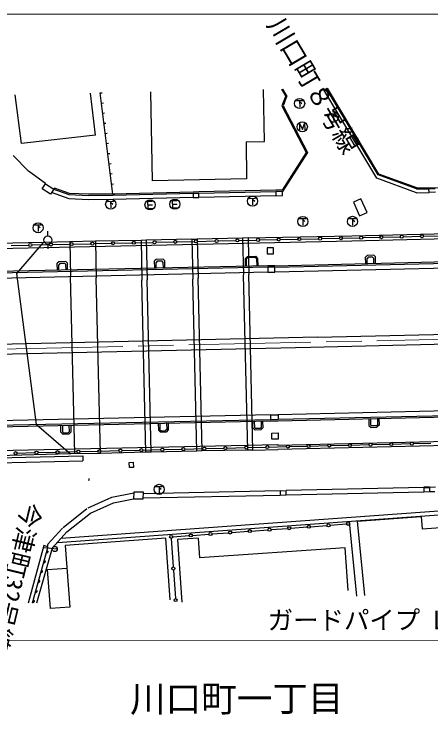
# Model space of a CAD drawing. Units: millimetres, scale not verified. Extents: x 40000 to 680000, y 20000 to 380000.
# Drawn here: x 412740 to 453746, y 247707 to 316617 of the extents above; entities that cross this region are included whole.
import ezdxf
from ezdxf.enums import TextEntityAlignment as Align

# ---------------------------------------------------------------- set-up
doc = ezdxf.new("R2010")
doc.units = ezdxf.units.MM
doc.header["$LTSCALE"] = 1000
doc.linetypes.add('CHAIN', pattern=[18.5, 12, -1.5, 3.5, -1.5])
for name, color, linetype, lineweight in [('M-BGD', 7, 'Continuous', 25), ('M-BMK', 2, 'CHAIN', 13), ('M-STR-HTXT', 7, 'Continuous', 13), ('M-STR-STR1', 1, 'Continuous', 25)]:
    doc.layers.add(name, color=color, linetype=linetype, lineweight=lineweight)
doc.styles.add('ＭＳ ゴシック', font='')
doc.styles.get('ＭＳ ゴシック').set_extended_font_data('MS Gothic')

msp = doc.modelspace()

# ---------------------------------------------------------------- linework, layer by layer
at = {"layer": 'M-BGD'}
for p, q in [((420750, 304706), (420268, 308834)), ((421205, 308854), (421403, 308879)), ((422462, 298912), (421205, 308854)), ((426369, 300217), (426184, 308960)), ((437379, 304101), (437268, 309197)), ((439473, 308560), (439068, 309235)), ((439585, 308573), (439186, 309238)), ((448432, 300472), (443125, 309322)), ((448554, 300803), (443442, 309329)), ((448621, 300885), (443557, 309331)), ((413483, 303889), (412864, 308675)), ((439473, 308560), (439087, 307576)), ((439585, 308573), (439197, 307582)), ((440520, 308106), (441129, 308120)), ((440825, 308113), (440839, 307463)), ((421330, 307860), (421529, 307885)), ((439087, 307576), (441484, 303011)), ((439197, 307582), (441599, 303006)), ((440827, 308016), (441046, 307833)), ((421456, 306865), (421655, 306891)), ((443967, 306803), (444462, 306814)), ((444157, 306807), (444172, 306158)), ((444159, 306710), (444379, 306527)), ((421582, 305871), (421780, 305896)), ((440864, 305222), (440850, 305832)), ((440850, 305832), (441098, 305255)), ((441098, 305255), (441318, 305843)), ((441318, 305843), (441331, 305233)), ((420750, 304706), (413483, 303889)), ((421708, 304877), (421906, 304902)), ((421833, 303883), (422032, 303908)), ((435568, 304061), (437379, 304101)), ((435568, 304061), (435596, 300412)), ((414159, 301165), (412656, 302721)), ((421959, 302889), (422158, 302914)), ((441484, 303011), (439113, 299305)), ((441599, 303006), (439136, 299156)), ((422085, 301895), (422283, 301920)), ((415821, 299945), (414159, 301165)), ((422211, 300901), (422409, 300926)), ((452325, 299039), (448432, 300472)), ((452308, 299422), (448554, 300803)), ((452343, 299516), (448621, 300885)), ((415516, 299443), (415837, 299935)), ((415837, 299935), (416644, 299409)), ((422336, 299906), (422535, 299932)), ((435596, 300412), (426369, 300217)), ((453537, 299545), (464980, 299848)), ((416323, 298917), (415516, 299443)), ((416644, 299409), (416323, 298917)), ((418164, 298837), (416588, 299394)), ((416710, 299510), (416644, 299409)), ((418193, 298986), (416710, 299510)), ((430352, 299115), (422455, 298922)), ((430916, 299132), (430352, 299115)), ((438477, 299292), (430917, 299132)), ((438480, 299142), (430920, 298982)), ((439113, 299305), (438477, 299292)), ((439136, 299156), (438480, 299142)), ((439136, 299156), (438480, 299142)), ((438480, 299142), (438488, 298756)), ((439144, 298770), (439136, 299156)), ((452306, 299522), (453537, 299545)), ((452308, 299422), (453539, 299445)), ((453539, 299445), (454160, 299473)), ((453556, 299062), (453539, 299445)), ((454178, 299090), (453556, 299062)), ((418176, 298441), (416418, 299062)), ((420055, 298741), (418164, 298837)), ((420066, 298345), (418176, 298441)), ((420057, 298891), (418193, 298986)), ((422457, 298772), (420055, 298741)), ((422455, 298922), (420057, 298891)), ((430356, 298965), (422457, 298772)), ((422462, 298912), (422660, 298937)), ((430368, 298569), (422469, 298376)), ((430920, 298982), (430356, 298965)), ((430920, 298982), (430356, 298965)), ((430356, 298965), (430368, 298569)), ((430368, 298569), (430932, 298586)), ((430932, 298586), (430920, 298982)), ((438488, 298756), (430932, 298586)), ((435882, 298497), (436492, 298510)), ((436187, 298503), (436202, 297854)), ((436189, 298406), (436408, 298223)), ((438488, 298756), (439144, 298770)), ((446849, 298447), (446120, 298119)), ((447459, 297090), (446849, 298447)), ((452325, 299039), (453556, 299062)), ((422469, 298376), (420066, 298345)), ((421935, 298199), (422545, 298212)), ((422240, 298205), (422255, 297556)), ((422242, 298108), (422461, 297925)), ((425875, 298222), (426343, 298232)), ((425875, 298222), (425892, 297495)), ((425884, 297859), (426351, 297870)), ((428307, 298279), (428774, 298290)), ((428307, 298279), (428323, 297552)), ((428315, 297917), (428782, 297927)), ((446120, 298119), (446730, 296763)), ((425892, 297495), (426359, 297505)), ((428323, 297552), (428791, 297562)), ((446730, 296763), (447459, 297090)), ((440829, 296499), (441439, 296513)), ((441134, 296506), (441148, 295856)), ((441136, 296409), (441355, 296226)), ((445717, 296509), (446327, 296523)), ((446022, 296516), (446037, 295866)), ((446024, 296418), (446243, 296236)), ((414796, 295884), (415405, 295898)), ((415101, 295891), (415115, 295241)), ((415103, 295794), (415322, 295611)), ((416071, 294773), (416070, 295273)), ((445947, 294820), (465799, 295284)), ((404658, 293414), (445958, 294320)), ((420744, 294279), (418224, 294217)), ((425239, 294364), (420744, 294279)), ((425749, 294385), (425239, 294364)), ((430218, 294469), (425749, 294385)), ((428747, 294224), (430483, 294262)), ((430218, 294469), (430749, 294491)), ((435224, 294596), (430749, 294491)), ((430783, 294268), (432519, 294307)), ((432819, 294313), (434555, 294352)), ((434855, 294358), (436591, 294396)), ((435756, 294611), (435224, 294596)), ((435756, 294611), (445947, 294820)), ((436891, 294403), (438627, 294441)), ((438927, 294448), (440663, 294486)), ((440963, 294493), (442700, 294531)), ((442999, 294537), (444736, 294576)), ((445036, 294583), (446731, 294623)), ((445958, 294320), (465811, 294784)), ((447031, 294631), (448727, 294671)), ((449027, 294679), (450722, 294719)), ((451022, 294727), (452718, 294767)), ((453018, 294775), (454714, 294816)), ((415643, 294153), (407654, 293975)), ((412458, 293865), (414194, 293903)), ((413018, 291109), (415643, 294153)), ((414494, 293910), (416230, 293948)), ((418224, 294217), (415643, 294153)), ((416071, 294023), (416071, 293524)), ((416530, 293955), (418266, 293993)), ((418566, 293999), (420302, 294038)), ((420602, 294044), (422339, 294083)), ((422638, 294089), (424375, 294127)), ((424675, 294134), (426411, 294172)), ((426711, 294179), (428447, 294217)), ((438259, 293641), (437631, 293633)), ((437631, 293633), (437638, 293035)), ((438266, 293043), (438259, 293641)), ((437638, 293035), (438266, 293043)), ((447459, 292881), (447313, 292727)), ((448124, 292897), (447459, 292881)), ((448277, 292750), (448124, 292897)), ((417136, 292271), (416989, 292118)), ((417838, 292286), (417136, 292271)), ((417991, 292139), (417838, 292286)), ((426713, 292493), (426567, 292340)), ((426582, 291634), (426567, 292340)), ((427413, 292508), (426713, 292493)), ((426867, 292341), (426720, 292188)), ((426732, 291637), (426720, 292188)), ((426867, 292341), (427266, 292349)), ((427419, 292203), (427266, 292349)), ((427566, 292362), (427413, 292508)), ((427431, 291652), (427419, 292203)), ((427581, 291656), (427566, 292362)), ((435494, 292572), (435702, 292789)), ((435508, 291820), (435494, 292572)), ((435594, 292545), (435733, 292689)), ((435608, 291823), (435594, 292545)), ((435702, 292789), (436477, 292803)), ((435733, 292689), (436450, 292702)), ((436450, 292702), (436594, 292564)), ((436477, 292803), (436693, 292595)), ((436594, 292564), (436607, 291849)), ((436693, 292595), (436707, 291852)), ((438375, 291875), (467745, 292579)), ((438379, 291725), (467749, 292429)), ((447328, 292090), (447313, 292727)), ((447612, 292732), (447466, 292578)), ((447478, 292093), (447466, 292578)), ((447612, 292732), (447977, 292741)), ((448123, 292594), (447977, 292741)), ((448142, 292109), (448123, 292594)), ((448292, 292113), (448277, 292750)), ((437696, 291873), (407585, 291225)), ((437699, 291723), (407590, 291075)), ((417004, 291428), (416989, 292118)), ((417289, 292128), (417142, 291975)), ((417154, 291431), (417142, 291975)), ((417289, 292128), (417691, 292136)), ((417844, 291990), (417691, 292136)), ((417856, 291446), (417844, 291990)), ((418006, 291450), (417991, 292139)), ((438379, 291875), (437699, 291873)), ((438379, 291725), (437699, 291723)), ((438379, 291725), (437699, 291723)), ((437699, 291723), (437700, 291225)), ((438380, 291227), (438379, 291725)), ((467760, 291929), (438391, 291225)), ((447328, 292092), (447327, 292104)), ((448292, 292116), (448291, 292148)), ((437710, 291224), (407602, 290538)), ((414938, 276267), (413018, 291109)), ((437700, 291225), (438380, 291227)), ((442577, 284849), (500148, 286144)), ((442577, 284849), (402618, 283940)), ((500111, 285227), (441908, 283832)), ((441908, 283832), (402738, 282966)), ((438700, 277243), (468014, 277926)), ((409402, 276615), (437990, 277237)), ((437996, 277216), (438707, 277222)), ((438000, 276737), (437996, 277216)), ((438707, 277222), (438712, 276743)), ((468026, 277426), (438712, 276743)), ((468029, 277276), (438713, 276593)), ((438000, 276737), (409413, 276128)), ((438004, 276587), (409416, 275978)), ((426932, 276351), (426945, 275707)), ((427082, 276354), (427095, 275754)), ((427745, 276369), (427757, 275768)), ((427895, 276372), (427908, 275727)), ((436227, 275925), (436213, 276549)), ((436363, 276552), (436376, 275974)), ((437041, 276566), (437053, 275988)), ((437191, 276570), (437204, 275946)), ((438712, 276743), (438000, 276737)), ((438712, 276743), (438000, 276737)), ((438713, 276593), (438002, 276587)), ((447634, 276801), (447649, 276181)), ((447784, 276805), (447798, 276230)), ((448475, 276821), (448488, 276246)), ((448625, 276824), (448639, 276204)), ((414938, 276267), (418304, 273366)), ((417361, 275505), (417348, 276147)), ((417498, 276150), (417510, 275550)), ((418183, 275565), (418171, 276165)), ((418321, 276168), (418334, 275525)), ((426945, 275707), (427162, 275499)), ((427095, 275754), (427203, 275650)), ((427203, 275650), (427654, 275660)), ((427757, 275768), (427654, 275660)), ((427908, 275727), (427701, 275511)), ((436443, 275718), (436227, 275925)), ((436376, 275974), (436484, 275870)), ((436997, 275730), (436443, 275718)), ((436950, 275880), (436484, 275870)), ((437053, 275988), (436950, 275880)), ((437204, 275946), (436997, 275730)), ((447649, 276181), (447866, 275974)), ((447798, 276230), (447906, 276127)), ((447866, 275974), (448432, 275987)), ((448384, 276138), (447906, 276127)), ((448488, 276246), (448384, 276138)), ((448639, 276204), (448432, 275987)), ((417578, 275297), (417361, 275505)), ((417510, 275550), (417619, 275447)), ((418127, 275309), (417578, 275297)), ((417619, 275447), (418080, 275456)), ((418080, 275456), (418183, 275565)), ((418334, 275525), (418127, 275309)), ((427701, 275511), (427162, 275499)), ((438094, 275425), (438709, 275433)), ((438102, 274810), (438094, 275425)), ((486239, 275341), (438682, 274212)), ((438709, 275433), (438716, 274818)), ((407200, 273618), (438682, 274292)), ((438716, 274818), (438102, 274810)), ((438682, 274292), (438682, 274212)), ((486249, 274941), (438692, 273812)), ((445921, 274242), (447653, 274284)), ((447953, 274291), (449684, 274333)), ((449984, 274340), (451715, 274382)), ((452015, 274389), (453746, 274431)), ((417166, 273552), (418929, 273595)), ((419229, 273602), (420992, 273644)), ((421292, 273651), (423055, 273694)), ((423355, 273701), (425118, 273743)), ((425418, 273750), (427181, 273792)), ((430721, 273655), (426237, 273548)), ((427481, 273800), (429244, 273842)), ((429544, 273849), (431307, 273891)), ((431248, 273676), (430721, 273655)), ((435736, 273727), (431248, 273676)), ((431607, 273898), (433370, 273941)), ((433670, 273948), (435433, 273990)), ((435733, 273997), (437496, 274039)), ((436233, 273732), (435736, 273727)), ((436233, 273732), (438692, 273812)), ((437796, 274047), (439527, 274088)), ((439827, 274096), (441559, 274137)), ((441859, 274144), (443590, 274186)), ((443890, 274193), (445621, 274235)), ((418304, 273366), (410294, 273158)), ((410331, 272985), (419504, 273178)), ((413040, 273454), (414803, 273496)), ((415103, 273503), (416866, 273545)), ((421232, 273423), (418304, 273366)), ((419504, 273178), (419514, 272678)), ((425717, 273530), (421232, 273423)), ((426237, 273548), (425717, 273530)), ((410342, 272486), (419514, 272678)), ((424080, 272540), (424473, 272547)), ((424089, 272043), (424080, 272540)), ((424473, 272547), (424482, 272050)), ((424482, 272050), (424089, 272043)), ((426700, 270166), (427310, 270180)), ((427005, 270173), (427020, 269523)), ((453611, 270117), (454193, 270132)), ((422347, 269123), (424519, 269548)), ((424520, 269620), (424507, 268965)), ((425460, 269600), (424520, 269620)), ((425446, 268945), (425460, 269600)), ((425457, 269493), (438915, 269782)), ((427007, 270076), (427226, 269893)), ((439498, 269752), (438904, 269720)), ((438904, 269720), (438925, 269332)), ((439519, 269365), (439498, 269752)), ((439509, 269815), (453031, 270108)), ((439519, 269365), (453040, 269658)), ((453611, 270117), (453031, 270108)), ((453617, 270049), (453034, 270040)), ((453034, 270040), (453040, 269658)), ((453040, 269658), (453623, 269667)), ((453623, 269667), (453617, 270049)), ((453623, 269667), (454135, 269680)), ((420026, 268079), (422347, 269123)), ((422521, 268576), (424507, 268965)), ((424507, 268965), (425446, 268945)), ((425448, 269043), (438925, 269332)), ((438925, 269332), (439519, 269365)), ((417363, 265094), (459448, 268137)), ((420260, 267560), (422521, 268576)), ((417003, 264667), (460472, 267819)), ((417584, 266147), (419903, 268005)), ((417940, 265702), (420260, 267560)), ((446455, 259382), (445726, 266703)), ((446510, 266761), (452792, 267223)), ((447239, 259446), (446510, 266761)), ((452792, 267223), (452881, 266011)), ((416079, 264496), (417518, 266085)), ((438015, 265936), (439650, 266056)), ((439949, 266078), (441585, 266198)), ((441884, 266220), (443519, 266340)), ((443818, 266362), (445453, 266483)), ((452882, 266007), (455145, 266173)), ((416501, 264113), (417940, 265702)), ((428344, 265224), (429979, 265345)), ((430278, 265367), (431913, 265487)), ((432212, 265509), (433847, 265629)), ((434147, 265651), (435782, 265771)), ((436081, 265793), (437716, 265914)), ((427671, 265082), (417782, 264373)), ((428105, 259026), (427671, 265082)), ((428205, 265064), (428400, 262257)), ((430859, 265102), (428811, 264959)), ((428811, 264959), (429242, 258797)), ((430859, 265102), (430996, 263153)), ((415685, 264354), (414120, 258691)), ((416070, 264247), (414537, 258700)), ((416501, 264113), (414961, 258709)), ((416070, 264247), (415685, 264354)), ((416995, 263993), (415708, 264155)), ((416079, 264496), (416013, 264263)), ((417782, 264373), (418216, 258317)), ((445307, 264154), (430996, 263153)), ((445602, 259942), (445307, 264154)), ((415932, 263617), (415896, 263616)), ((415965, 263627), (415932, 263617)), ((416005, 263646), (415965, 263627)), ((415976, 263905), (416006, 263884)), ((416031, 263673), (416005, 263646)), ((416006, 263884), (416029, 263859)), ((416029, 263859), (416054, 263823)), ((416050, 263705), (416031, 263673)), ((416063, 263749), (416050, 263705)), ((416054, 263823), (416062, 263786)), ((416062, 263786), (416063, 263749)), ((415663, 262643), (415627, 262642)), ((415696, 262653), (415663, 262643)), ((415736, 262672), (415696, 262653)), ((415707, 262931), (415737, 262910)), ((415762, 262699), (415736, 262672)), ((415737, 262910), (415760, 262885)), ((415760, 262885), (415784, 262849)), ((415781, 262730), (415762, 262699)), ((415794, 262775), (415781, 262730)), ((415784, 262849), (415793, 262812)), ((415793, 262812), (415794, 262775)), ((415437, 261957), (415467, 261936)), ((415467, 261936), (415491, 261911)), ((415491, 261911), (415515, 261875)), ((415515, 261875), (415524, 261838)), ((416042, 261995), (417943, 262131)), ((416315, 258181), (416042, 261995)), ((428420, 261957), (428615, 259151)), ((415394, 261669), (415358, 261668)), ((415427, 261679), (415394, 261669)), ((415466, 261698), (415427, 261679)), ((415492, 261725), (415466, 261698)), ((415512, 261756), (415492, 261725)), ((415524, 261801), (415512, 261756)), ((415524, 261838), (415524, 261801)), ((415125, 260695), (415088, 260693)), ((415158, 260705), (415125, 260695)), ((415197, 260724), (415158, 260705)), ((415168, 260983), (415198, 260962)), ((415223, 260751), (415197, 260724)), ((415198, 260962), (415222, 260937)), ((415222, 260937), (415246, 260900)), ((415243, 260782), (415223, 260751)), ((415255, 260827), (415243, 260782)), ((415246, 260900), (415254, 260864)), ((415254, 260864), (415255, 260827)), ((414899, 260008), (414929, 259988)), ((414929, 259988), (414952, 259963)), ((414952, 259963), (414977, 259926)), ((414974, 259808), (414954, 259777)), ((414986, 259853), (414974, 259808)), ((414977, 259926), (414985, 259890)), ((414985, 259890), (414986, 259853)), ((414855, 259721), (414819, 259719)), ((414888, 259730), (414855, 259721)), ((414928, 259750), (414888, 259730)), ((414954, 259777), (414928, 259750)), ((414586, 258747), (414550, 258745)), ((414619, 258756), (414586, 258747)), ((414659, 258776), (414619, 258756)), ((414630, 259034), (414660, 259014)), ((414685, 258803), (414659, 258776)), ((414660, 259014), (414683, 258988)), ((414683, 258988), (414707, 258952)), ((414704, 258834), (414685, 258803)), ((414717, 258879), (414704, 258834)), ((414707, 258952), (414716, 258916)), ((414716, 258916), (414717, 258879)), ((418216, 258317), (416315, 258181))]:
    msp.add_line(p, q, dxfattribs=at)
for centre, radius in [((440831, 307828), 498), ((441092, 305533), 498), ((422246, 297921), 498), ((428550, 297922), 498), ((436193, 298218), 498), ((426119, 297865), 498), ((441140, 296221), 498), ((446028, 296231), 498), ((415107, 295606), 498), ((416071, 294398), 398), ((424525, 294131), 149), ((426561, 294175), 149), ((428597, 294220), 149), ((430633, 294265), 149), ((432669, 294310), 149), ((434705, 294355), 149), ((436741, 294400), 149), ((438777, 294444), 149), ((440813, 294489), 149), ((442849, 294534), 149), ((444886, 294579), 149), ((444886, 294579), 149), ((446881, 294627), 149), ((448877, 294675), 149), ((450872, 294723), 149), ((452868, 294771), 149), ((414344, 293907), 149), ((416380, 293951), 149), ((418416, 293996), 149), ((420452, 294041), 149), ((422489, 294086), 149), ((441709, 274141), 149), ((443740, 274190), 149), ((445771, 274239), 149), ((447803, 274288), 149), ((449834, 274336), 149), ((451865, 274385), 149), ((412890, 273450), 149), ((414953, 273499), 149), ((417016, 273549), 149), ((419079, 273598), 149), ((421142, 273648), 149), ((423205, 273697), 149), ((425268, 273747), 149), ((427331, 273796), 149), ((429394, 273845), 149), ((431457, 273895), 149), ((433520, 273944), 149), ((435583, 273994), 149), ((437646, 274043), 149), ((437646, 274043), 149), ((439677, 274092), 149), ((427011, 269888), 498), ((437866, 265925), 149), ((439800, 266067), 149), ((441734, 266209), 149), ((443668, 266351), 149), ((445603, 266494), 149), ((428194, 265213), 149), ((428194, 265213), 149), ((430128, 265356), 149), ((432063, 265498), 149), ((433997, 265640), 149), ((435931, 265782), 149), ((416747, 264024), 250), ((428410, 262107), 149), ((428626, 259001), 149)]:
    msp.add_circle(centre, radius, dxfattribs=at)
for centre, start, end in [((444164, 306522), 167.1532, 100.54517), ((419625, 270921), 342.2688, 3.93121)]:
    msp.add_arc(centre, 498, start, end, dxfattribs=at)
at = {"layer": 'M-BMK'}
msp.add_line((374453, 282826), (472928, 285056), dxfattribs=at)
at = {"layer": 'M-STR-HTXT'}
for p, q in [((404174, 316617), (498777, 316573)), ((406692, 255026), (469864, 254996))]:
    msp.add_line(p, q, dxfattribs=at)
at = {"layer": 'M-STR-STR1'}
for p, q in [((420744, 294267), (420823, 290673)), ((425239, 294366), (425325, 290453)), ((425749, 294377), (425834, 290490)), ((430218, 294469), (430312, 290565)), ((430749, 294491), (430835, 290634)), ((435224, 294585), (435303, 290961)), ((435756, 294597), (435835, 290999)), ((418224, 294212), (418298, 290862)), ((418712, 273376), (418298, 290862)), ((435736, 273727), (435303, 290961)), ((436233, 273732), (435835, 290999)), ((421232, 273423), (420823, 290673)), ((425717, 273530), (425325, 290453)), ((426237, 273548), (425834, 290490)), ((430721, 273655), (430312, 290565)), ((431248, 273676), (430835, 290634))]:
    msp.add_line(p, q, dxfattribs=at)

# ---------------------------------------------------------------- texts
at = {"layer": 'M-BGD', "style": 'ＭＳ ゴシック'}
for s, height, rotation, p in [('川口町８号線', 1833, 300.6, (437104, 315295)), ('今津町32号線', 1833, 256.5, (413158, 268898)), ('川口町一丁目', 2566, 0.1, (424153, 247245))]:
    msp.add_text(s, height=height, rotation=rotation, dxfattribs=at).set_placement(p, align=Align.BOTTOM_LEFT)
at = {"layer": 'M-STR-HTXT', "style": 'ＭＳ ゴシック'}
msp.add_text('ガードパイプ L=93.50', height=1833, rotation=0.1, dxfattribs=at).set_placement((437689, 255557), align=Align.BOTTOM_LEFT)

doc.saveas('drawing.dxf')
